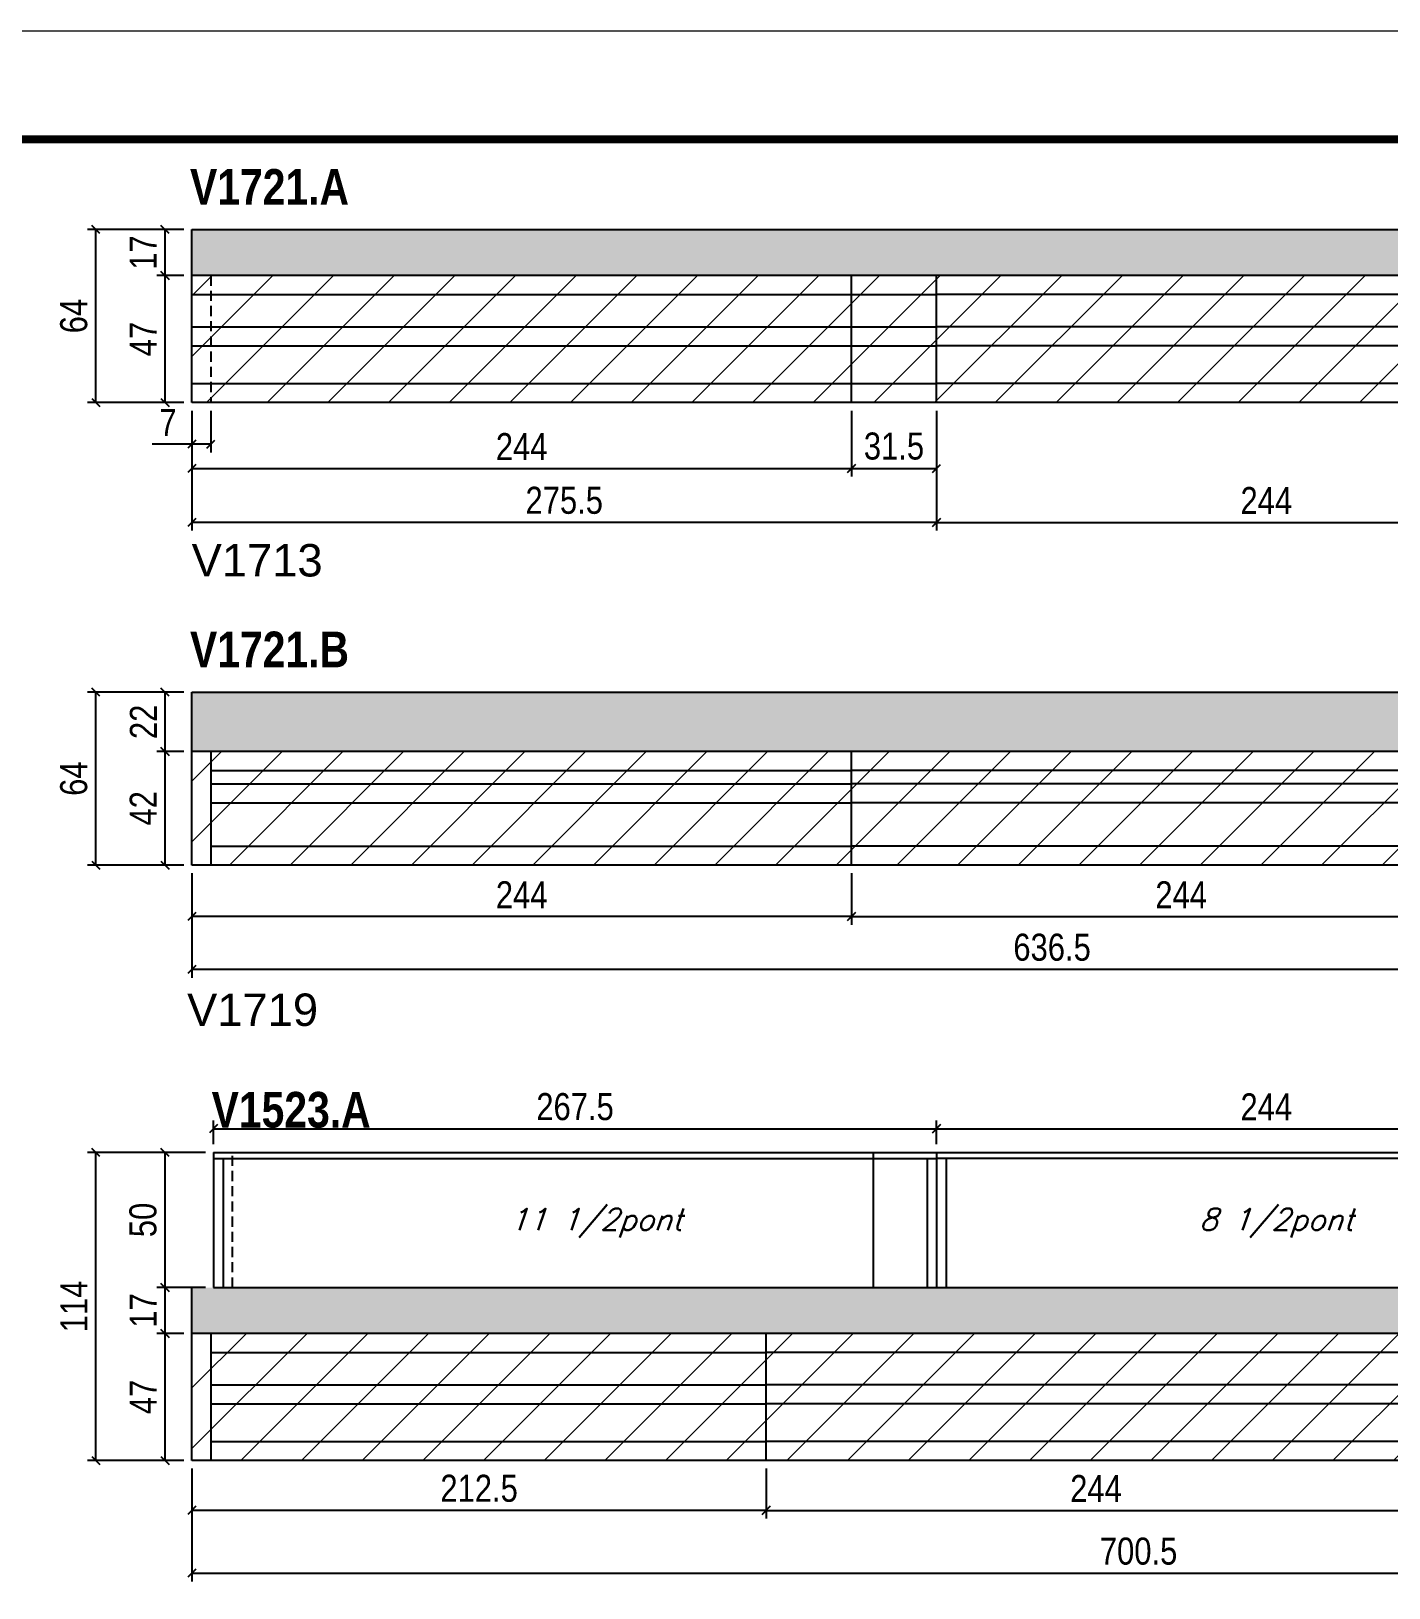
# Model space of a CAD drawing. Extents: x 3309 to 10008, y -2522 to 14608.
# Drawn here: x 6915 to 7417, y 9438 to 10014 of the extents above; entities that cross this region are included whole.
import ezdxf

# ---------------------------------------------------------------- set-up
doc = ezdxf.new("R2010")
doc.units = 0
doc.linetypes.add('DASHED', pattern=[0.75, 0.5, -0.25])
doc.linetypes.add('HIDDEN', pattern=[0.375, 0.25, -0.125])
for name, color, linetype in [('5', 5, 'Continuous'), ('COTA', 241, 'Continuous'), ('NOMENCLATURA', 7, 'Continuous'), ('Painéis', 200, 'Continuous'), ('SARR_2.2x7', 40, 'Continuous'), ('SARR_3.5x7', 81, 'Continuous'), ('texto', 7, 'Continuous')]:
    doc.layers.add(name, color=color, linetype=linetype)
for name, color, linetype, lineweight in [('Folhas', 255, 'Continuous', 9), ('Hachura', 251, 'Continuous', 9), ('SARRAFO DE PRESSAO', 251, 'DASHED', 9)]:
    doc.layers.add(name, color=color, linetype=linetype, lineweight=lineweight)
doc.styles.add('COTA TECNICA', font='techl___.ttf', dxfattribs={"height": 10})
doc.styles.add('Romans', font='romans.shx')
doc.styles.get("Standard").update_dxf_attribs({"font": 'arial.ttf'})
doc.styles.add('TECNICA', font='techb___.ttf', dxfattribs={"height": 10})
doc.dimstyles.new('PAINEL', dxfattribs={"dimtxt": 10, "dimasz": 3, "dimexe": 3, "dimexo": 3, "dimgap": 3, "dimtad": 1, "dimdec": 1, "dimzin": 12, "dimdsep": 46, "dimtxsty": 'COTA TECNICA', "dimblk1": 'OBLIQUE', "dimblk2": 'OBLIQUE', "dimsah": 1, "dimcen": 0.9, "dimclrd": 4, "dimclre": 4, "dimclrt": 240, "dimadec": 1, "dimazin": 3, "dimtfac": 1, "dimtdec": 1, "dimtmove": 0, "dimatfit": 3, "dimfxl": 1, "dimtolj": 1, "dimtzin": 12, "dimarcsym": 0})

# ---------------------------------------------------------------- blocks, each defined once
blk = doc.blocks.new('9999999999')
at = {"layer": 'Folhas'}
blk.add_lwpolyline([(98138.98, 34190.21), (99623.98, 34190.21), (99623.98, 35240.21), (98138.98, 35240.21)], close=True, dxfattribs=at)
at = {"layer": 'Folhas', "color": 30, "const_width": 3}
blk.add_lwpolyline([(98213.98, 34230.21), (99583.98, 34230.21), (99583.98, 35200.21), (98213.98, 35200.21)], close=True, dxfattribs=at)
blk = doc.blocks.new('_Oblique')
at = {"color": 0, "linetype": 'ByBlock', "lineweight": -2}
blk.add_line((-0.5, -0.5), (0.5, 0.5), dxfattribs=at)
blk = doc.blocks.new('*D3066')
at = {"layer": 'COTA', "color": 4, "linetype": 'ByBlock', "lineweight": -2, "transparency": 16777216}
for p, q in [((6974.6, 9873.12), (6974.6, 9828.78)), ((7250.1, 9873.12), (7250.1, 9828.78)), ((7250.1, 9831.78), (6974.6, 9831.78))]:
    blk.add_line(p, q, dxfattribs=at)
at = {"layer": 'Defpoints', "color": 0, "linetype": 'ByBlock', "transparency": 16777216}
for p in [(6974.6, 9876.12), (7250.1, 9876.12), (6974.6, 9831.78)]:
    blk.add_point(p, dxfattribs=at)
at = {"layer": 'COTA', "color": 4, "linetype": 'ByBlock', "lineweight": -2, "transparency": 16777216, "xscale": 3, "yscale": 3, "zscale": 3, "rotation": 180}
blk.add_blockref('_Oblique', (6974.6, 9831.78), dxfattribs=at)
at = {"layer": 'COTA', "color": 4, "linetype": 'ByBlock', "lineweight": -2, "transparency": 16777216, "xscale": 3, "yscale": 3, "zscale": 3}
blk.add_blockref('_Oblique', (7250.1, 9831.78), dxfattribs=at)
at = {"layer": 'COTA', "color": 240, "linetype": 'ByBlock', "transparency": 16777216, "insert": (7112.35, 9839.89), "char_height": 10, "attachment_point": 5, "style": 'COTA TECNICA'}
blk.add_mtext('\\A1;275.5', dxfattribs=at)
blk = doc.blocks.new('*D3067')
at = {"layer": 'COTA', "color": 4, "lineweight": -2, "transparency": 16777216}
for p, q in [((7250.1, 9873.12), (7250.1, 9828.78)), ((7494.1, 9873.12), (7494.1, 9828.78)), ((7250.1, 9831.78), (7494.1, 9831.78))]:
    blk.add_line(p, q, dxfattribs=at)
at = {"layer": 'Defpoints', "color": 0, "transparency": 16777216}
for p in [(7250.1, 9876.12, 0), (7494.1, 9876.12, 0), (7494.1, 9831.78)]:
    blk.add_point(p, dxfattribs=at)
at = {"layer": 'COTA', "color": 4, "lineweight": -2, "transparency": 16777216, "xscale": 3, "yscale": 3, "zscale": 3, "rotation": 180}
blk.add_blockref('_Oblique', (7250.1, 9831.78), dxfattribs=at)
at = {"layer": 'COTA', "color": 4, "lineweight": -2, "transparency": 16777216, "xscale": 3, "yscale": 3, "zscale": 3}
blk.add_blockref('_Oblique', (7494.1, 9831.78), dxfattribs=at)
at = {"layer": 'COTA', "color": 240, "transparency": 16777216, "insert": (7372.1, 9839.86), "char_height": 10, "attachment_point": 5, "style": 'COTA TECNICA'}
blk.add_mtext('\\A1;244', dxfattribs=at)
blk = doc.blocks.new('*D3079')
at = {"layer": 'COTA', "color": 4, "lineweight": -2, "transparency": 16777216}
for p, q in [((6971.6, 9923.12), (6961.65, 9923.12)), ((6964.65, 9876.12), (6964.65, 9923.12)), ((6971.6, 9876.12), (6961.65, 9876.12))]:
    blk.add_line(p, q, dxfattribs=at)
at = {"layer": 'Defpoints', "color": 0, "transparency": 16777216}
for p in [(6964.65, 9923.12), (6974.6, 9923.12), (6974.6, 9876.12)]:
    blk.add_point(p, dxfattribs=at)
at = {"layer": 'COTA', "color": 4, "lineweight": -2, "transparency": 16777216, "xscale": 3, "yscale": 3, "zscale": 3}
for p, rotation in [((6964.65, 9923.12), 90), ((6964.65, 9876.12), 270)]:
    blk.add_blockref('_Oblique', p, dxfattribs=dict(at, rotation=rotation))
at = {"layer": 'COTA', "color": 240, "transparency": 16777216, "insert": (6956.58, 9899.62), "char_height": 10, "attachment_point": 5, "rotation": 90, "style": 'COTA TECNICA'}
blk.add_mtext('\\A1;47', dxfattribs=at)
blk = doc.blocks.new('*D3080')
at = {"layer": 'COTA', "color": 4, "lineweight": -2, "transparency": 16777216}
for p, q in [((6971.6, 9940.12), (6961.65, 9940.12)), ((6964.65, 9923.12), (6964.65, 9940.12)), ((6971.6, 9923.12), (6961.65, 9923.12))]:
    blk.add_line(p, q, dxfattribs=at)
at = {"layer": 'Defpoints', "color": 0, "transparency": 16777216}
for p in [(6964.65, 9940.12), (6974.6, 9940.12), (6974.6, 9923.12)]:
    blk.add_point(p, dxfattribs=at)
at = {"layer": 'COTA', "color": 4, "lineweight": -2, "transparency": 16777216, "xscale": 3, "yscale": 3, "zscale": 3}
for p, rotation in [((6964.65, 9940.12), 90), ((6964.65, 9923.12), 270)]:
    blk.add_blockref('_Oblique', p, dxfattribs=dict(at, rotation=rotation))
at = {"layer": 'COTA', "color": 240, "transparency": 16777216, "insert": (6956.58, 9931.62), "char_height": 10, "attachment_point": 5, "rotation": 90, "style": 'COTA TECNICA'}
blk.add_mtext('\\A1;17', dxfattribs=at)
blk = doc.blocks.new('*D3081')
at = {"layer": 'COTA', "color": 4, "lineweight": -2, "transparency": 16777216}
for p, q in [((6971.6, 9940.12), (6936.02, 9940.12)), ((6939.02, 9876.12), (6939.02, 9940.12)), ((6971.6, 9876.12), (6936.02, 9876.12))]:
    blk.add_line(p, q, dxfattribs=at)
at = {"layer": 'Defpoints', "color": 0, "transparency": 16777216}
for p in [(6939.02, 9940.12), (6974.6, 9940.12), (6974.6, 9876.12)]:
    blk.add_point(p, dxfattribs=at)
at = {"layer": 'COTA', "color": 4, "lineweight": -2, "transparency": 16777216, "xscale": 3, "yscale": 3, "zscale": 3}
for p, rotation in [((6939.02, 9940.12), 90), ((6939.02, 9876.12), 270)]:
    blk.add_blockref('_Oblique', p, dxfattribs=dict(at, rotation=rotation))
at = {"layer": 'COTA', "color": 240, "transparency": 16777216, "insert": (6930.92, 9908.12), "char_height": 10, "attachment_point": 5, "rotation": 90, "style": 'COTA TECNICA'}
blk.add_mtext('\\A1;64', dxfattribs=at)
blk = doc.blocks.new('*D3082')
at = {"layer": 'COTA', "color": 4, "lineweight": -2, "transparency": 16777216}
for p, q in [((6974.6, 9873.12), (6974.6, 9848.75)), ((7218.6, 9873.12), (7218.6, 9848.75)), ((6974.6, 9851.75), (7218.6, 9851.75))]:
    blk.add_line(p, q, dxfattribs=at)
at = {"layer": 'Defpoints', "color": 0, "transparency": 16777216}
for p in [(6974.6, 9876.12, 0), (7218.6, 9876.12, 0), (7218.6, 9851.75)]:
    blk.add_point(p, dxfattribs=at)
at = {"layer": 'COTA', "color": 4, "lineweight": -2, "transparency": 16777216, "xscale": 3, "yscale": 3, "zscale": 3, "rotation": 180}
blk.add_blockref('_Oblique', (6974.6, 9851.75), dxfattribs=at)
at = {"layer": 'COTA', "color": 4, "lineweight": -2, "transparency": 16777216, "xscale": 3, "yscale": 3, "zscale": 3}
blk.add_blockref('_Oblique', (7218.6, 9851.75), dxfattribs=at)
at = {"layer": 'COTA', "color": 240, "transparency": 16777216, "insert": (7096.6, 9859.82), "char_height": 10, "attachment_point": 5, "style": 'COTA TECNICA'}
blk.add_mtext('\\A1;244', dxfattribs=at)
blk = doc.blocks.new('*D3083')
at = {"layer": 'COTA', "color": 4, "lineweight": -2, "transparency": 16777216}
for p, q in [((7218.6, 9873.12), (7218.6, 9848.75)), ((7250.1, 9873.12), (7250.1, 9848.75)), ((7218.6, 9851.75), (7250.1, 9851.75))]:
    blk.add_line(p, q, dxfattribs=at)
at = {"layer": 'Defpoints', "color": 0, "transparency": 16777216}
for p in [(7218.6, 9876.12, 0), (7250.1, 9876.12, 0), (7250.1, 9851.75)]:
    blk.add_point(p, dxfattribs=at)
at = {"layer": 'COTA', "color": 4, "lineweight": -2, "transparency": 16777216, "xscale": 3, "yscale": 3, "zscale": 3, "rotation": 180}
blk.add_blockref('_Oblique', (7218.6, 9851.75), dxfattribs=at)
at = {"layer": 'COTA', "color": 4, "lineweight": -2, "transparency": 16777216, "xscale": 3, "yscale": 3, "zscale": 3}
blk.add_blockref('_Oblique', (7250.1, 9851.75), dxfattribs=at)
at = {"layer": 'COTA', "color": 240, "transparency": 16777216, "insert": (7234.35, 9859.97), "char_height": 10, "attachment_point": 5, "style": 'COTA TECNICA'}
blk.add_mtext('\\A1;31.5', dxfattribs=at)
blk = doc.blocks.new('*D3069')
at = {"layer": 'COTA', "color": 4, "linetype": 'ByBlock', "lineweight": -2, "transparency": 16777216}
for p, q in [((6974.6, 9701.98), (6974.6, 9682.92)), ((7218.6, 9701.98), (7218.6, 9682.92)), ((7218.6, 9685.92), (6974.6, 9685.92))]:
    blk.add_line(p, q, dxfattribs=at)
at = {"layer": 'Defpoints', "color": 0, "linetype": 'ByBlock', "transparency": 16777216}
for p in [(6974.6, 9704.98), (7218.6, 9704.98), (6974.6, 9685.92)]:
    blk.add_point(p, dxfattribs=at)
at = {"layer": 'COTA', "color": 4, "linetype": 'ByBlock', "lineweight": -2, "transparency": 16777216, "xscale": 3, "yscale": 3, "zscale": 3, "rotation": 180}
blk.add_blockref('_Oblique', (6974.6, 9685.92), dxfattribs=at)
at = {"layer": 'COTA', "color": 4, "linetype": 'ByBlock', "lineweight": -2, "transparency": 16777216, "xscale": 3, "yscale": 3, "zscale": 3}
blk.add_blockref('_Oblique', (7218.6, 9685.92), dxfattribs=at)
at = {"layer": 'COTA', "color": 240, "linetype": 'ByBlock', "transparency": 16777216, "insert": (7096.6, 9693.99), "char_height": 10, "attachment_point": 5, "style": 'COTA TECNICA'}
blk.add_mtext('\\A1;244', dxfattribs=at)
blk = doc.blocks.new('*D3070')
at = {"layer": 'COTA', "color": 4, "lineweight": -2, "transparency": 16777216}
for p, q in [((7218.6, 9701.98), (7218.6, 9682.92)), ((7462.6, 9701.98), (7462.6, 9682.92)), ((7218.6, 9685.92), (7462.6, 9685.92))]:
    blk.add_line(p, q, dxfattribs=at)
at = {"layer": 'Defpoints', "color": 0, "transparency": 16777216}
for p in [(7218.6, 9704.98, 0), (7462.6, 9704.98, 0), (7462.6, 9685.92)]:
    blk.add_point(p, dxfattribs=at)
at = {"layer": 'COTA', "color": 4, "lineweight": -2, "transparency": 16777216, "xscale": 3, "yscale": 3, "zscale": 3, "rotation": 180}
blk.add_blockref('_Oblique', (7218.6, 9685.92), dxfattribs=at)
at = {"layer": 'COTA', "color": 4, "lineweight": -2, "transparency": 16777216, "xscale": 3, "yscale": 3, "zscale": 3}
blk.add_blockref('_Oblique', (7462.6, 9685.92), dxfattribs=at)
at = {"layer": 'COTA', "color": 240, "transparency": 16777216, "insert": (7340.6, 9693.99), "char_height": 10, "attachment_point": 5, "style": 'COTA TECNICA'}
blk.add_mtext('\\A1;244', dxfattribs=at)
blk = doc.blocks.new('*D3084')
at = {"layer": 'COTA', "color": 4, "lineweight": -2, "transparency": 16777216}
for p, q in [((6974.6, 9701.98), (6974.6, 9663.31)), ((7611.1, 9701.98), (7611.1, 9663.31)), ((7611.1, 9666.31), (6974.6, 9666.31))]:
    blk.add_line(p, q, dxfattribs=at)
at = {"layer": 'Defpoints', "color": 0, "transparency": 16777216}
for p in [(6974.6, 9704.98, 0), (7611.1, 9704.98, 0), (6974.6, 9666.31)]:
    blk.add_point(p, dxfattribs=at)
at = {"layer": 'COTA', "color": 4, "lineweight": -2, "transparency": 16777216, "xscale": 3, "yscale": 3, "zscale": 3, "rotation": 180}
blk.add_blockref('_Oblique', (6974.6, 9666.31), dxfattribs=at)
at = {"layer": 'COTA', "color": 4, "lineweight": -2, "transparency": 16777216, "xscale": 3, "yscale": 3, "zscale": 3}
blk.add_blockref('_Oblique', (7611.1, 9666.31), dxfattribs=at)
at = {"layer": 'COTA', "color": 240, "transparency": 16777216, "insert": (7292.85, 9674.53), "char_height": 10, "attachment_point": 5, "style": 'COTA TECNICA'}
blk.add_mtext('\\A1;636.5', dxfattribs=at)
blk = doc.blocks.new('*D3085')
at = {"layer": 'COTA', "color": 4, "lineweight": -2, "transparency": 16777216}
for p, q in [((6971.6, 9746.98), (6961.65, 9746.98)), ((6964.65, 9704.98), (6964.65, 9746.98)), ((6971.6, 9704.98), (6961.65, 9704.98))]:
    blk.add_line(p, q, dxfattribs=at)
at = {"layer": 'Defpoints', "color": 0, "transparency": 16777216}
for p in [(6964.65, 9746.98), (6974.6, 9746.98), (6974.6, 9704.98)]:
    blk.add_point(p, dxfattribs=at)
at = {"layer": 'COTA', "color": 4, "lineweight": -2, "transparency": 16777216, "xscale": 3, "yscale": 3, "zscale": 3}
for p, rotation in [((6964.65, 9746.98), 90), ((6964.65, 9704.98), 270)]:
    blk.add_blockref('_Oblique', p, dxfattribs=dict(at, rotation=rotation))
at = {"layer": 'COTA', "color": 240, "transparency": 16777216, "insert": (6956.58, 9725.98), "char_height": 10, "attachment_point": 5, "rotation": 90, "style": 'COTA TECNICA'}
blk.add_mtext('\\A1;42', dxfattribs=at)
blk = doc.blocks.new('*D3086')
at = {"layer": 'COTA', "color": 4, "lineweight": -2, "transparency": 16777216}
for p, q in [((6971.6, 9768.98), (6961.65, 9768.98)), ((6964.65, 9746.98), (6964.65, 9768.98)), ((6971.6, 9746.98), (6961.65, 9746.98))]:
    blk.add_line(p, q, dxfattribs=at)
at = {"layer": 'Defpoints', "color": 0, "transparency": 16777216}
for p in [(6964.65, 9768.98), (6974.6, 9768.98), (6974.6, 9746.98)]:
    blk.add_point(p, dxfattribs=at)
at = {"layer": 'COTA', "color": 4, "lineweight": -2, "transparency": 16777216, "xscale": 3, "yscale": 3, "zscale": 3}
for p, rotation in [((6964.65, 9768.98), 90), ((6964.65, 9746.98), 270)]:
    blk.add_blockref('_Oblique', p, dxfattribs=dict(at, rotation=rotation))
at = {"layer": 'COTA', "color": 240, "transparency": 16777216, "insert": (6956.65, 9757.98), "char_height": 10, "attachment_point": 5, "rotation": 90, "style": 'COTA TECNICA'}
blk.add_mtext('\\A1;22', dxfattribs=at)
blk = doc.blocks.new('*D3087')
at = {"layer": 'COTA', "color": 4, "lineweight": -2, "transparency": 16777216}
for p, q in [((6971.6, 9768.98), (6936.02, 9768.98)), ((6939.02, 9704.98), (6939.02, 9768.98)), ((6971.6, 9704.98), (6936.02, 9704.98))]:
    blk.add_line(p, q, dxfattribs=at)
at = {"layer": 'Defpoints', "color": 0, "transparency": 16777216}
for p in [(6939.02, 9768.98), (6974.6, 9768.98), (6974.6, 9704.98)]:
    blk.add_point(p, dxfattribs=at)
at = {"layer": 'COTA', "color": 4, "lineweight": -2, "transparency": 16777216, "xscale": 3, "yscale": 3, "zscale": 3}
for p, rotation in [((6939.02, 9768.98), 90), ((6939.02, 9704.98), 270)]:
    blk.add_blockref('_Oblique', p, dxfattribs=dict(at, rotation=rotation))
at = {"layer": 'COTA', "color": 240, "transparency": 16777216, "insert": (6930.92, 9736.98), "char_height": 10, "attachment_point": 5, "rotation": 90, "style": 'COTA TECNICA'}
blk.add_mtext('\\A1;64', dxfattribs=at)
blk = doc.blocks.new('*D3072')
at = {"layer": 'COTA', "color": 4, "linetype": 'ByBlock', "lineweight": -2, "transparency": 16777216}
for p, q in [((6974.6, 9481.67), (6974.6, 9463.21)), ((7187.1, 9481.67), (7187.1, 9463.21)), ((7187.1, 9466.21), (6974.6, 9466.21))]:
    blk.add_line(p, q, dxfattribs=at)
at = {"layer": 'Defpoints', "color": 0, "linetype": 'ByBlock', "transparency": 16777216}
for p in [(6974.6, 9484.67), (7187.1, 9484.67), (6974.6, 9466.21)]:
    blk.add_point(p, dxfattribs=at)
at = {"layer": 'COTA', "color": 4, "linetype": 'ByBlock', "lineweight": -2, "transparency": 16777216, "xscale": 3, "yscale": 3, "zscale": 3, "rotation": 180}
blk.add_blockref('_Oblique', (6974.6, 9466.21), dxfattribs=at)
at = {"layer": 'COTA', "color": 4, "linetype": 'ByBlock', "lineweight": -2, "transparency": 16777216, "xscale": 3, "yscale": 3, "zscale": 3}
blk.add_blockref('_Oblique', (7187.1, 9466.21), dxfattribs=at)
at = {"layer": 'COTA', "color": 240, "linetype": 'ByBlock', "transparency": 16777216, "insert": (7080.85, 9474.32), "char_height": 10, "attachment_point": 5, "style": 'COTA TECNICA'}
blk.add_mtext('\\A1;212.5', dxfattribs=at)
blk = doc.blocks.new('*D3073')
at = {"layer": 'COTA', "color": 4, "lineweight": -2, "transparency": 16777216}
for p, q in [((7187.1, 9481.67), (7187.1, 9463.21)), ((7431.1, 9481.67), (7431.1, 9463.21)), ((7187.1, 9466.21), (7431.1, 9466.21))]:
    blk.add_line(p, q, dxfattribs=at)
at = {"layer": 'Defpoints', "color": 0, "transparency": 16777216}
for p in [(7187.1, 9484.67, 0), (7431.1, 9484.67, 0), (7431.1, 9466.21)]:
    blk.add_point(p, dxfattribs=at)
at = {"layer": 'COTA', "color": 4, "lineweight": -2, "transparency": 16777216, "xscale": 3, "yscale": 3, "zscale": 3, "rotation": 180}
blk.add_blockref('_Oblique', (7187.1, 9466.21), dxfattribs=at)
at = {"layer": 'COTA', "color": 4, "lineweight": -2, "transparency": 16777216, "xscale": 3, "yscale": 3, "zscale": 3}
blk.add_blockref('_Oblique', (7431.1, 9466.21), dxfattribs=at)
at = {"layer": 'COTA', "color": 240, "transparency": 16777216, "insert": (7309.1, 9474.28), "char_height": 10, "attachment_point": 5, "style": 'COTA TECNICA'}
blk.add_mtext('\\A1;244', dxfattribs=at)
blk = doc.blocks.new('*D3088')
at = {"layer": 'COTA', "color": 4, "lineweight": -2, "transparency": 16777216}
for p, q in [((6971.6, 9531.67), (6961.65, 9531.67)), ((6964.65, 9484.67), (6964.65, 9531.67)), ((6971.6, 9484.67), (6961.65, 9484.67))]:
    blk.add_line(p, q, dxfattribs=at)
at = {"layer": 'Defpoints', "color": 0, "transparency": 16777216}
for p in [(6964.65, 9531.67), (6974.6, 9531.67), (6974.6, 9484.67)]:
    blk.add_point(p, dxfattribs=at)
at = {"layer": 'COTA', "color": 4, "lineweight": -2, "transparency": 16777216, "xscale": 3, "yscale": 3, "zscale": 3}
for p, rotation in [((6964.65, 9531.67), 90), ((6964.65, 9484.67), 270)]:
    blk.add_blockref('_Oblique', p, dxfattribs=dict(at, rotation=rotation))
at = {"layer": 'COTA', "color": 240, "transparency": 16777216, "insert": (6956.58, 9508.17), "char_height": 10, "attachment_point": 5, "rotation": 90, "style": 'COTA TECNICA'}
blk.add_mtext('\\A1;47', dxfattribs=at)
blk = doc.blocks.new('*D3089')
at = {"layer": 'COTA', "color": 4, "lineweight": -2, "transparency": 16777216}
for p, q in [((6971.6, 9548.67), (6961.65, 9548.67)), ((6964.65, 9531.67), (6964.65, 9548.67)), ((6971.6, 9531.67), (6961.65, 9531.67))]:
    blk.add_line(p, q, dxfattribs=at)
at = {"layer": 'Defpoints', "color": 0, "transparency": 16777216}
for p in [(6964.65, 9548.67), (6974.6, 9548.67), (6974.6, 9531.67)]:
    blk.add_point(p, dxfattribs=at)
at = {"layer": 'COTA', "color": 4, "lineweight": -2, "transparency": 16777216, "xscale": 3, "yscale": 3, "zscale": 3}
for p, rotation in [((6964.65, 9548.67), 90), ((6964.65, 9531.67), 270)]:
    blk.add_blockref('_Oblique', p, dxfattribs=dict(at, rotation=rotation))
at = {"layer": 'COTA', "color": 240, "transparency": 16777216, "insert": (6956.58, 9540.17), "char_height": 10, "attachment_point": 5, "rotation": 90, "style": 'COTA TECNICA'}
blk.add_mtext('\\A1;17', dxfattribs=at)
blk = doc.blocks.new('*D3090')
at = {"layer": 'COTA', "color": 4, "lineweight": -2, "transparency": 16777216}
for p, q in [((6979.6, 9598.67), (6936.02, 9598.67)), ((6939.02, 9484.67), (6939.02, 9598.67)), ((6971.6, 9484.67), (6936.02, 9484.67))]:
    blk.add_line(p, q, dxfattribs=at)
at = {"layer": 'Defpoints', "color": 0, "transparency": 16777216}
for p in [(6939.02, 9598.67), (6982.6, 9598.67), (6974.6, 9484.67)]:
    blk.add_point(p, dxfattribs=at)
at = {"layer": 'COTA', "color": 4, "lineweight": -2, "transparency": 16777216, "xscale": 3, "yscale": 3, "zscale": 3}
for p, rotation in [((6939.02, 9598.67), 90), ((6939.02, 9484.67), 270)]:
    blk.add_blockref('_Oblique', p, dxfattribs=dict(at, rotation=rotation))
at = {"layer": 'COTA', "color": 240, "transparency": 16777216, "insert": (6930.95, 9541.67), "char_height": 10, "attachment_point": 5, "rotation": 90, "style": 'COTA TECNICA'}
blk.add_mtext('\\A1;114', dxfattribs=at)
blk = doc.blocks.new('*D3091')
at = {"layer": 'COTA', "color": 4, "lineweight": -2, "transparency": 16777216}
for p, q in [((6974.6, 9481.67), (6974.6, 9439.95)), ((7675.1, 9481.67), (7675.1, 9439.95)), ((6974.6, 9442.95), (7675.1, 9442.95))]:
    blk.add_line(p, q, dxfattribs=at)
at = {"layer": 'Defpoints', "color": 0, "transparency": 16777216}
for p in [(6974.6, 9484.67), (7675.1, 9484.67), (7675.1, 9442.95)]:
    blk.add_point(p, dxfattribs=at)
at = {"layer": 'COTA', "color": 4, "lineweight": -2, "transparency": 16777216, "xscale": 3, "yscale": 3, "zscale": 3, "rotation": 180}
blk.add_blockref('_Oblique', (6974.6, 9442.95), dxfattribs=at)
at = {"layer": 'COTA', "color": 4, "lineweight": -2, "transparency": 16777216, "xscale": 3, "yscale": 3, "zscale": 3}
blk.add_blockref('_Oblique', (7675.1, 9442.95), dxfattribs=at)
at = {"layer": 'COTA', "color": 240, "transparency": 16777216, "insert": (7324.85, 9451.06), "char_height": 10, "attachment_point": 5, "style": 'COTA TECNICA'}
blk.add_mtext('\\A1;700.5', dxfattribs=at)
blk = doc.blocks.new('*D3097')
at = {"layer": 'COTA', "color": 4, "lineweight": -2, "transparency": 16777216}
for p, q in [((6974.6, 9873.12), (6974.6, 9857.7)), ((6981.6, 9873.12), (6981.6, 9857.7)), ((6974.6, 9860.7), (6959.87, 9860.7)), ((6981.6, 9860.7), (6974.6, 9860.7))]:
    blk.add_line(p, q, dxfattribs=at)
at = {"layer": 'Defpoints', "color": 0, "transparency": 16777216}
for p in [(6974.6, 9876.12), (6981.6, 9876.12), (6974.6, 9860.7)]:
    blk.add_point(p, dxfattribs=at)
at = {"layer": 'COTA', "color": 4, "lineweight": -2, "transparency": 16777216, "xscale": 3, "yscale": 3, "zscale": 3, "rotation": 180}
blk.add_blockref('_Oblique', (6974.6, 9860.7), dxfattribs=at)
at = {"layer": 'COTA', "color": 4, "lineweight": -2, "transparency": 16777216, "xscale": 3, "yscale": 3, "zscale": 3}
blk.add_blockref('_Oblique', (6981.6, 9860.7), dxfattribs=at)
at = {"layer": 'COTA', "color": 240, "transparency": 16777216, "insert": (6965.74, 9868.77), "char_height": 10, "attachment_point": 5, "style": 'COTA TECNICA'}
blk.add_mtext('\\A1;7', dxfattribs=at)
blk = doc.blocks.new('*D3098')
at = {"layer": 'COTA', "color": 4, "lineweight": -2, "transparency": 16777216}
for p, q in [((6982.6, 9601.67), (6982.6, 9610.43)), ((7250.1, 9601.67), (7250.1, 9610.43)), ((6982.6, 9607.43), (7250.1, 9607.43))]:
    blk.add_line(p, q, dxfattribs=at)
at = {"layer": 'Defpoints', "color": 0, "transparency": 16777216}
for p in [(7250.1, 9607.43), (6982.6, 9598.67), (7250.1, 9598.67)]:
    blk.add_point(p, dxfattribs=at)
at = {"layer": 'COTA', "color": 4, "lineweight": -2, "transparency": 16777216, "xscale": 3, "yscale": 3, "zscale": 3, "rotation": 180}
blk.add_blockref('_Oblique', (6982.6, 9607.43), dxfattribs=at)
at = {"layer": 'COTA', "color": 4, "lineweight": -2, "transparency": 16777216, "xscale": 3, "yscale": 3, "zscale": 3}
blk.add_blockref('_Oblique', (7250.1, 9607.43), dxfattribs=at)
at = {"layer": 'COTA', "color": 240, "transparency": 16777216, "insert": (7116.35, 9615.54), "char_height": 10, "attachment_point": 5, "style": 'COTA TECNICA'}
blk.add_mtext('\\A1;267.5', dxfattribs=at)
blk = doc.blocks.new('*D3099')
at = {"layer": 'COTA', "color": 4, "lineweight": -2, "transparency": 16777216}
for p, q in [((7250.1, 9601.67), (7250.1, 9610.43)), ((7494.1, 9601.67), (7494.1, 9610.43)), ((7250.1, 9607.43), (7494.1, 9607.43))]:
    blk.add_line(p, q, dxfattribs=at)
at = {"layer": 'Defpoints', "color": 0, "transparency": 16777216}
for p in [(7494.1, 9607.43), (7250.1, 9598.67), (7494.1, 9598.67)]:
    blk.add_point(p, dxfattribs=at)
at = {"layer": 'COTA', "color": 4, "lineweight": -2, "transparency": 16777216, "xscale": 3, "yscale": 3, "zscale": 3, "rotation": 180}
blk.add_blockref('_Oblique', (7250.1, 9607.43), dxfattribs=at)
at = {"layer": 'COTA', "color": 4, "lineweight": -2, "transparency": 16777216, "xscale": 3, "yscale": 3, "zscale": 3}
blk.add_blockref('_Oblique', (7494.1, 9607.43), dxfattribs=at)
at = {"layer": 'COTA', "color": 240, "transparency": 16777216, "insert": (7372.1, 9615.51), "char_height": 10, "attachment_point": 5, "style": 'COTA TECNICA'}
blk.add_mtext('\\A1;244', dxfattribs=at)
blk = doc.blocks.new('*D3101')
at = {"layer": 'COTA', "color": 4, "lineweight": -2, "transparency": 16777216}
for p, q in [((6979.6, 9598.67), (6961.65, 9598.67)), ((6964.65, 9548.67), (6964.65, 9598.67)), ((6979.6, 9548.67), (6961.65, 9548.67))]:
    blk.add_line(p, q, dxfattribs=at)
at = {"layer": 'Defpoints', "color": 0, "transparency": 16777216}
for p in [(6964.65, 9598.67), (6982.6, 9598.67), (6982.6, 9548.67)]:
    blk.add_point(p, dxfattribs=at)
at = {"layer": 'COTA', "color": 4, "lineweight": -2, "transparency": 16777216, "xscale": 3, "yscale": 3, "zscale": 3}
for p, rotation in [((6964.65, 9598.67), 90), ((6964.65, 9548.67), 270)]:
    blk.add_blockref('_Oblique', p, dxfattribs=dict(at, rotation=rotation))
at = {"layer": 'COTA', "color": 240, "transparency": 16777216, "insert": (6956.54, 9573.67), "char_height": 10, "attachment_point": 5, "rotation": 90, "style": 'COTA TECNICA'}
blk.add_mtext('\\A1;50', dxfattribs=at)

msp = doc.modelspace()

# ---------------------------------------------------------------- hatches: boundary and pattern name
at = {"layer": 'COTA'}
h = msp.add_hatch(dxfattribs=at)
h.set_pattern_fill('AR-CONC', color=256, scale=0.03)
h.set_pattern_definition([(50, (0.5, -1856.5863), (5.46554, -0.4781726), [0.5715, -6.2865]), (355, (0.5, -1856.5863), (-1.0573026, 5.7317054), [0.4572, -5.0292175]), (100.451445, (0.9555, -1856.626), (4.4082374, 5.2535326), [0.4857003, -5.3427073]), (46.1842, (0.5, -1855.062), (8.1323712, -1.2612698), [0.85725, -9.42975]), (96.63556, (1.178, -1855.167), (7.122124, 7.4227837), [0.7285507, -8.014068]), (351.18415, (0.5, -1855.062), (7.122124, 7.4227837), [0.685799, -7.543792]), (21, (1.262, -1855.4433), (4.5484317, -3.067956), [0.5715, -6.2865]), (326, (1.262, -1855.4433), (1.8540609, 5.525639), [0.4572, -5.0292]), (71.451445, (1.641, -1855.699), (6.4024926, 2.457683), [0.4857003, -5.3426981]), (37.5, (0.5, -1856.5863), (0.0926581, 2.53665117), [0, -4.96824, 0, -5.1054, 0, -5.04825]), (7.5, (0.5, -1856.5863), (2.0045899, 3.00541724), [0, -2.91084, 0, -4.85394, 0, -1.92405]), (327.5, (-1.1993, -1856.5863), (4.06771786, -0.17186232), [0, -1.905, 0, -5.9436, 0, -7.8867]), (317.5, (-1.9613, -1856.5863), (4.4438754, 0.7627947), [0, -2.4765, 0, -3.94716, 0, -5.6007])])
h.paths.add_polyline_path([(7738.1, 9923.12), (7738.1, 9940.12), (6974.6, 9940.12), (6974.6, 9923.12)])
h = msp.add_hatch(dxfattribs=at)
h.set_pattern_fill('AR-CONC', color=256, scale=0.03)
h.set_pattern_definition([(50, (0, 36.6536), (5.46554, -0.4781726), [0.5715, -6.2865]), (355, (0, 36.6536), (-1.0573026, 5.7317054), [0.4572, -5.0292175]), (100.451445, (0.4555, 36.614), (4.4082374, 5.2535326), [0.4857003, -5.3427073]), (46.1842, (0, 38.1776), (8.1323712, -1.26127), [0.85725, -9.42975]), (96.63556, (0.678, 38.0725), (7.122124, 7.4227837), [0.7285507, -8.014068]), (351.18415, (0, 38.178), (7.122124, 7.422784), [0.685799, -7.543792]), (21, (0.762, 37.7966), (4.5484317, -3.067956), [0.5715, -6.2865]), (326, (0.762, 37.7966), (1.8540609, 5.525639), [0.4572, -5.0292]), (71.451445, (1.141, 37.541), (6.4024926, 2.457683), [0.4857003, -5.3426981]), (37.5, (0, 36.6536), (0.0926581, 2.53665117), [0, -4.96824, 0, -5.1054, 0, -5.04825]), (7.5, (0, 36.6536), (2.0045899, 3.00541724), [0, -2.91084, 0, -4.85394, 0, -1.92405]), (327.5, (-1.6993, 36.6536), (4.06771786, -0.17186232), [0, -1.905, 0, -5.9436, 0, -7.8867]), (317.5, (-2.4613, 36.6536), (4.4438754, 0.7627947), [0, -2.4765, 0, -3.94716, 0, -5.6007])])
h.paths.add_polyline_path([(6974.6, 9768.98), (6974.6, 9746.98), (7611.1, 9746.98), (7611.1, 9768.98)])
h = msp.add_hatch(dxfattribs=at)
h.set_pattern_fill('AR-CONC', color=256, scale=0.03)
h.set_pattern_definition([(50, (-62.5, -2248.043), (5.46554, -0.4781726), [0.5715, -6.2865]), (355, (-62.5, -2248.043), (-1.0573026, 5.7317054), [0.4572, -5.0292175]), (100.451445, (-62.0445, -2248.083), (4.4082374, 5.2535326), [0.4857003, -5.3427073]), (46.1842, (-62.5, -2246.519), (8.1323712, -1.2612698), [0.85725, -9.42975]), (96.63556, (-61.822, -2246.624), (7.122124, 7.4227837), [0.7285507, -8.014068]), (351.18415, (-62.5, -2246.519), (7.122124, 7.4227837), [0.685799, -7.543792]), (21, (-61.738, -2246.9), (4.5484317, -3.067956), [0.5715, -6.2865]), (326, (-61.738, -2246.9), (1.8540609, 5.525639), [0.4572, -5.0292]), (71.451445, (-61.359, -2247.1556), (6.4024926, 2.457683), [0.4857003, -5.3426981]), (37.5, (-62.5, -2248.043), (0.0926581, 2.53665117), [0, -4.96824, 0, -5.1054, 0, -5.04825]), (7.5, (-62.5, -2248.043), (2.0045899, 3.00541724), [0, -2.91084, 0, -4.85394, 0, -1.92405]), (327.5, (-64.1993, -2248.043), (4.06771786, -0.17186232), [0, -1.905, 0, -5.9436, 0, -7.8867]), (317.5, (-64.9613, -2248.043), (4.4438754, 0.7627947), [0, -2.4765, 0, -3.94716, 0, -5.6007])])
h.paths.add_polyline_path([(7675.1, 9531.67), (7675.1, 9548.67), (6974.6, 9548.67), (6974.6, 9531.67)])
at = {"layer": 'Hachura', "linetype": 'ByBlock'}
h = msp.add_hatch(dxfattribs=at)
h.set_pattern_fill('ANSI31', color=256, scale=5)
h.paths.add_polyline_path([(7218.6, 9876.12), (7218.6, 9923.12), (6974.6, 9923.12), (6974.6, 9876.12)])
h.paths.add_polyline_path([(7218.6, 9876.12), (7250.1, 9876.12), (7250.1, 9923.12), (7218.6, 9923.12)])
h.paths.add_polyline_path([(7250.1, 9923.12), (7250.1, 9876.12), (7494.1, 9876.12), (7494.1, 9923.12)])
h.paths.add_polyline_path([(7494.1, 9923.12), (7494.1, 9876.12), (7738.1, 9876.12), (7738.1, 9923.12)])
h.paths.add_polyline_path([(7462.6, 9746.98), (7462.6, 9704.98), (7611.1, 9704.98), (7611.1, 9746.98)])
h.paths.add_polyline_path([(7218.6, 9746.98), (7218.6, 9704.98), (7462.6, 9704.98), (7462.6, 9746.98)])
h.paths.add_polyline_path([(6974.6, 9746.98), (6974.6, 9704.98), (7218.6, 9704.98), (7218.6, 9746.98)])
h.paths.add_polyline_path([(7187.1, 9484.67), (7187.1, 9531.67), (6974.6, 9531.67), (6974.6, 9484.67)])
h.paths.add_polyline_path([(7431.1, 9484.67), (7431.1, 9531.67), (7187.1, 9531.67), (7187.1, 9484.67)])
h.paths.add_polyline_path([(7675.1, 9484.67), (7675.1, 9531.67), (7431.1, 9531.67), (7431.1, 9484.67)])
h.paths.add_polyline_path([(7580.6, 9278.76), (7580.6, 9320.76), (7462.6, 9320.76), (7462.6, 9278.76)])
h.paths.add_polyline_path([(7462.6, 9278.76), (7462.6, 9320.76), (7218.6, 9320.76), (7218.6, 9278.76)])
h.paths.add_polyline_path([(7218.6, 9278.76), (7218.6, 9320.76), (6974.6, 9320.76), (6974.6, 9278.76)])

# ---------------------------------------------------------------- linework, layer by layer
at = {"layer": 'COTA'}
for p, q in [((6974.6, 9923.12), (6974.6, 9940.12)), ((6974.6, 9940.12), (7738.1, 9940.12)), ((6974.6, 9746.98), (6974.6, 9768.98)), ((6974.6, 9768.98), (7611.1, 9768.98)), ((6974.6, 9531.67), (6974.6, 9548.67))]:
    msp.add_line(p, q, dxfattribs=at)
at = {"layer": 'Painéis', "linetype": 'ByBlock'}
for p, q in [((7738.1, 9923.12), (6974.6, 9923.12)), ((6974.6, 9876.12), (6974.6, 9923.12)), ((7218.6, 9876.12), (7218.6, 9923.12)), ((7250.1, 9876.12), (7250.1, 9923.12)), ((7738.1, 9876.12), (6974.6, 9876.12)), ((7611.1, 9746.98), (6974.6, 9746.98)), ((6974.6, 9704.98), (6974.6, 9746.98)), ((7218.6, 9704.98), (7218.6, 9746.98)), ((7611.1, 9704.98), (6974.6, 9704.98)), ((6982.6, 9598.67), (7738.1, 9598.67)), ((6982.6, 9598.67), (6982.6, 9548.67)), ((7226.6, 9598.67), (7226.6, 9548.67)), ((7250.1, 9598.67), (7250.1, 9548.67)), ((6982.6, 9548.67), (7738.1, 9548.67)), ((7675.1, 9531.67), (6974.6, 9531.67)), ((6974.6, 9484.67), (6974.6, 9531.67)), ((7187.1, 9484.67), (7187.1, 9531.67)), ((7675.1, 9484.67), (6974.6, 9484.67))]:
    msp.add_line(p, q, dxfattribs=at)
at = {"layer": 'SARR_2.2x7', "linetype": 'HIDDEN', "ltscale": 15}
for p, q in [((6981.6, 9923.12), (6981.6, 9876.12)), ((6989.6, 9548.67), (6989.6, 9598.67))]:
    msp.add_line(p, q, dxfattribs=at)
at = {"layer": 'SARR_2.2x7', "linetype": 'Continuous'}
for p, q in [((6974.6, 9916.12), (7250.1, 9916.12)), ((7494.1, 9916.12), (7250.1, 9916.12)), ((6974.6, 9904.14), (7250.1, 9904.14)), ((7494.1, 9904.14), (7250.1, 9904.14)), ((6974.6, 9897.14), (7250.1, 9897.14)), ((7494.1, 9897.14), (7250.1, 9897.14)), ((6974.6, 9883.12), (7250.1, 9883.12)), ((7494.1, 9883.12), (7250.1, 9883.12)), ((6981.6, 9746.98), (6981.6, 9704.98)), ((6981.6, 9739.98), (7218.6, 9739.98)), ((6981.6, 9735), (7218.6, 9735)), ((7462.6, 9739.98), (7218.6, 9739.98)), ((7462.6, 9735), (7218.6, 9735)), ((6981.6, 9728), (7218.6, 9728)), ((7462.6, 9728), (7218.6, 9728)), ((6981.6, 9711.98), (7218.6, 9711.98)), ((7462.6, 9711.98), (7218.6, 9711.98)), ((6982.6, 9596.47), (7250.1, 9596.47)), ((7494.1, 9596.47), (7250.1, 9596.47)), ((6981.6, 9531.67), (6981.6, 9484.67)), ((6981.6, 9524.67), (7187.1, 9524.67)), ((7431.1, 9524.67), (7187.1, 9524.67)), ((6981.6, 9512.69), (7187.1, 9512.69)), ((7431.1, 9512.69), (7187.1, 9512.69)), ((6981.6, 9505.69), (7187.1, 9505.69)), ((7431.1, 9505.69), (7187.1, 9505.69)), ((6981.6, 9491.67), (7187.1, 9491.67)), ((7431.1, 9491.67), (7187.1, 9491.67))]:
    msp.add_line(p, q, dxfattribs=at)
at = {"layer": 'SARR_3.5x7'}
for p, q in [((6986.1, 9596.47), (6986.1, 9548.67)), ((7246.6, 9596.47), (7246.6, 9548.67)), ((7253.6, 9596.47), (7253.6, 9548.67))]:
    msp.add_line(p, q, dxfattribs=at)

# ---------------------------------------------------------------- block references
at = {"layer": 'SARRAFO DE PRESSAO', "color": 6, "linetype": 'ByBlock'}
msp.add_blockref('9999999999', (-91646.11, -25226.65), dxfattribs=at)

# ---------------------------------------------------------------- texts
at = {"layer": '5', "linetype": 'Continuous'}
for s, p in [('V1713', (6974.49, 9811.77)), ('V1719', (6972.81, 9645.46))]:
    msp.add_text(s, height=12, rotation=0.00004, dxfattribs=at).set_placement(p)
at = {"layer": 'NOMENCLATURA', "style": 'TECNICA'}
for s, p in [('V1721.A', (6973.89, 9949.31)), ('V1721.B', (6973.89, 9778.17)), ('V1523.A', (6981.89, 9607.85))]:
    msp.add_text(s, height=13.2, dxfattribs=at).set_placement(p)
at = {"layer": 'texto', "color": 2, "char_height": 8, "attachment_point": 5, "style": 'Romans'}
for s, insert in [('{\\Q19;\\C256;11 1/2pont}', (7124.1, 9572.57)), ('{\\Q19;\\C256;8 1/2pont}', (7375.85, 9572.57))]:
    msp.add_mtext(s, dxfattribs=dict(at, insert=insert))

# ---------------------------------------------------------------- dimensions: what is measured, and where the dimension line sits
at = {"layer": 'COTA'}
for base, p1, p2, picture, middle in [((6939.02, 9940.12), (6974.6, 9876.12), (6974.6, 9940.12), '*D3081', (6930.92, 9908.12)), ((6964.65, 9940.12), (6974.6, 9923.12), (6974.6, 9940.12), '*D3080', (6956.58, 9931.62)), ((6964.65, 9923.12), (6974.6, 9876.12), (6974.6, 9923.12), '*D3079', (6956.58, 9899.62)), ((6939.02, 9768.98), (6974.6, 9704.98), (6974.6, 9768.98), '*D3087', (6930.92, 9736.98)), ((6964.65, 9768.98), (6974.6, 9746.98), (6974.6, 9768.98), '*D3086', (6956.65, 9757.98)), ((6964.65, 9746.98), (6974.6, 9704.98), (6974.6, 9746.98), '*D3085', (6956.58, 9725.98)), ((6939.02, 9598.67), (6974.6, 9484.67), (6982.6, 9598.67), '*D3090', (6930.95, 9541.67)), ((6964.65, 9598.67), (6982.6, 9548.67), (6982.6, 9598.67), '*D3101', (6956.54, 9573.67)), ((6964.65, 9548.67), (6974.6, 9531.67), (6974.6, 9548.67), '*D3089', (6956.58, 9540.17)), ((6964.65, 9531.67), (6974.6, 9484.67), (6974.6, 9531.67), '*D3088', (6956.58, 9508.17))]:
    dim = msp.add_linear_dim(base=base, p1=p1, p2=p2, angle=90, dimstyle='PAINEL', dxfattribs=at)
    dim.commit()
    dim.dimension.update_dxf_attribs({"geometry": picture, "text_midpoint": middle})
for base, p1, p2, picture, middle in [((6974.6, 9860.7), (6981.6, 9876.12), (6974.6, 9876.12), '*D3097', (6965.74, 9868.77)), ((7218.6, 9851.75, 0), (6974.6, 9876.12), (7218.6, 9876.12), '*D3082', (7096.6, 9859.82, 0)), ((7494.1, 9831.78, 0), (7250.1, 9876.12), (7494.1, 9876.12), '*D3067', (7372.1, 9839.86, 0)), ((6974.6, 9666.31, 0), (7611.1, 9704.98), (6974.6, 9704.98), '*D3084', (7292.85, 9674.53, 0)), ((7462.6, 9685.92, 0), (7218.6, 9704.98), (7462.6, 9704.98), '*D3070', (7340.6, 9693.99, 0)), ((7250.1, 9607.43), (6982.6, 9598.67), (7250.1, 9598.67), '*D3098', (7116.35, 9615.54)), ((7675.1, 9442.95), (6974.6, 9484.67), (7675.1, 9484.67), '*D3091', (7324.85, 9451.06)), ((7431.1, 9466.21, 0), (7187.1, 9484.67), (7431.1, 9484.67), '*D3073', (7309.1, 9474.28, 0))]:
    dim = msp.add_linear_dim(base=base, p1=p1, p2=p2, dimstyle='PAINEL', dxfattribs=at)
    dim.commit()
    dim.dimension.update_dxf_attribs({"geometry": picture, "text_midpoint": middle})
at = {"layer": 'COTA', "linetype": 'ByBlock'}
for base, p1, p2, picture, middle in [((6974.6, 9831.78), (7250.1, 9876.12), (6974.6, 9876.12), '*D3066', (7112.35, 9839.89)), ((6974.6, 9685.92), (7218.6, 9704.98), (6974.6, 9704.98), '*D3069', (7096.6, 9693.99)), ((6974.6, 9466.21), (7187.1, 9484.67), (6974.6, 9484.67), '*D3072', (7080.85, 9474.32))]:
    dim = msp.add_linear_dim(base=base, p1=p1, p2=p2, angle=180, dimstyle='PAINEL', override={"dimtmove": 1}, dxfattribs=at)
    dim.commit()
    dim.dimension.update_dxf_attribs({"geometry": picture, "text_midpoint": middle})
at = {"layer": 'COTA'}
for base, p1, p2, picture, middle in [((7250.1, 9851.75, 0), (7218.6, 9876.12), (7250.1, 9876.12), '*D3083', (7234.35, 9859.97, 0)), ((7494.1, 9607.43), (7250.1, 9598.67), (7494.1, 9598.67), '*D3099', (7372.1, 9615.51))]:
    dim = msp.add_linear_dim(base=base, p1=p1, p2=p2, dimstyle='PAINEL', override={"dimtmove": 1}, dxfattribs=at)
    dim.commit()
    dim.dimension.update_dxf_attribs({"geometry": picture, "text_midpoint": middle})

doc.saveas('drawing.dxf')
